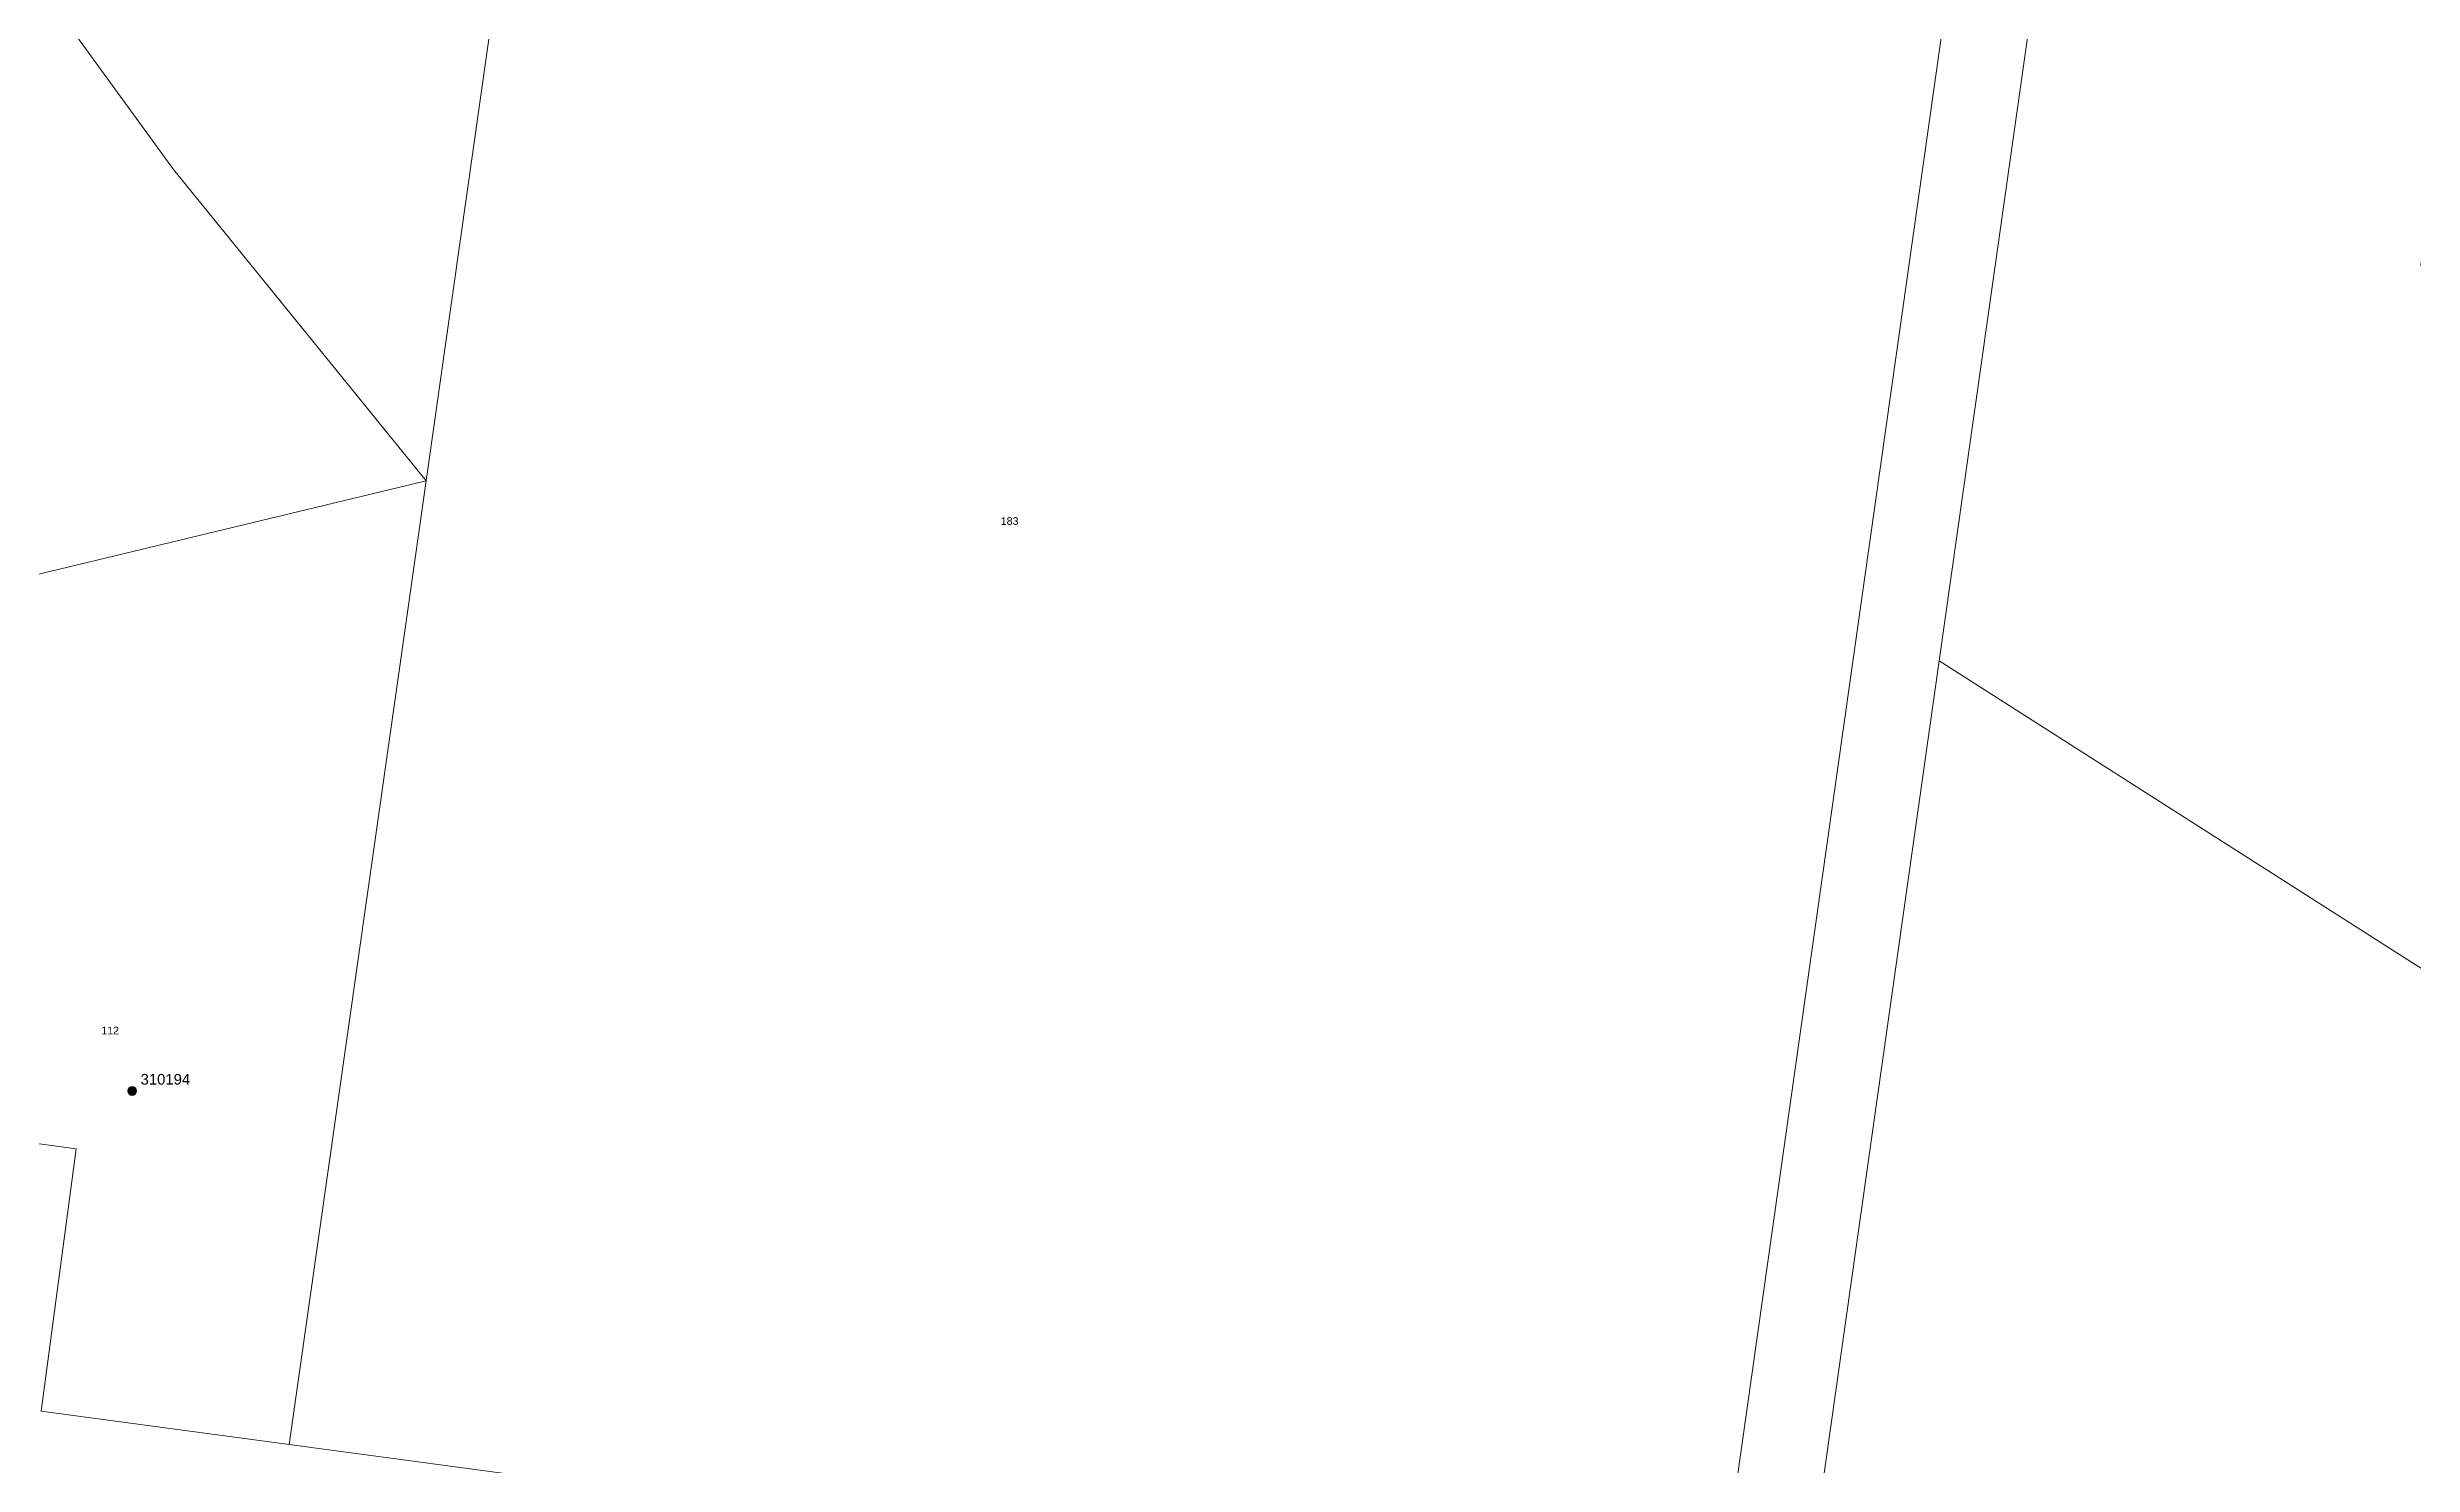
# Model space of a CAD drawing. Header units: metres. Extents: x 277863 to 282129, y 6130772 to 6135401.
# Drawn here: x 278690 to 279246, y 6132765 to 6133098 of the extents above; entities that cross this region are included whole.
import ezdxf
from ezdxf.enums import TextEntityAlignment as Align

# ---------------------------------------------------------------- set-up
doc = ezdxf.new("R2010")
doc.units = ezdxf.units.M
doc.layers.get('0').update_dxf_attribs({"color": 6})
doc.layers.add('Cadastre Land Parcels_SP_EXT', color=9, linetype='Continuous', lineweight=5)
doc.layers.add('Cadastre Roads_SP_EXT', color=9, linetype='Continuous', lineweight=5)
doc.layers.add('SupportsOH_SP_TR_HV_LV_SL_EXT', color=7, linetype='Continuous')
doc.styles.add('POLE_LABEL', font='arial.ttf')
doc.styles.get("Standard").update_dxf_attribs({"font": 'arial.ttf'})

# ---------------------------------------------------------------- blocks, each defined once
blk = doc.blocks.new('POLE_EXT')
blk.add_hatch(color=256).paths.add_polyline_path([(-1, 0, 1), (1, 0, 1)])
blk.add_lwpolyline([(-1, 0, 1), (1, 0, 1)], format="xyb", close=True)
for tag, height, flags, p in [('pNumber', 2.5, 8, (-17.84, 2.07)), ('OWNED_BY', 0.2, 9, (1.35, -0.4)), ('SPECIAL_USE', 0.2, 9, (1.35, -0.8)), ('STATE', 0.2, 9, (1.35, -1)), ('cLV', 0.2, 9, (1.35, -1.4)), ('hDepth', 0.2, 9, (1.35, -1.6)), ('hDia', 0.2, 9, (1.35, -1.8)), ('cHV', 0.2, 9, (1.35, -2)), ('cLinedev', 0.2, 9, (1.35, -3.4)), ('pExisting', 0.2, 9, (1.35, -3.8)), ('pFooting', 0.2, 9, (1.35, -4.4)), ('pNew', 0.2, 9, (1.35, -4.6)), ('pRelocate', 0.2, 9, (1.35, -5)), ('pRemove', 0.2, 9, (1.35, -5.2)), ('pReplace', 0.2, 9, (1.35, -5.4)), ('pStay', 0.2, 9, (1.35, -5.6)), ('PARENT', 0.2, 9, (1.35, -0.6)), ('USAGE', 0.2, 9, (1.35, -1.2)), ('LBRACKET', 0.2, 9, (1.35, -2.2)), ('LExisting', 0.2, 9, (1.35, -2.4)), ('LANTNUMBER', 0.2, 9, (1.35, -2.6)), ('LOther', 0.2, 9, (1.35, -2.8)), ('LRemove', 0.2, 9, (1.35, -3)), ('LEGEND', 0.2, 9, (1.35, -3.2)), ('LOCATION', 0.2, 9, (1.35, -3.6)), ('PFNUMBER', 0.2, 9, (1.35, -4)), ('NEWPFNUMBER', 0.2, 9, (1.35, -4.2)), ('pType', 0.2, 9, (1.35, -5.8)), ('cspan', 0.2, 9, (1.35, -6)), ('STREETNAME', 0.2, 9, (1.35, -6.2)), ('SUBURB', 0.2, 9, (1.35, -6.4)), ('OPERATED_BY', 0.2, 9, (1.36, -7.01)), ('NOTES', 0.2, 9, (1.35, -6.6)), ('MAINTAINED_BY', 0.2, 9, (1.36, -6.81))]:
    blk.add_attdef(tag, text='', height=height, dxfattribs=dict(flags=flags)).set_placement(p, align=Align.MIDDLE_LEFT)
at = {"style": 'POLE_LABEL'}
for tag, height, flags, p in [('STRUCTURE_PLANT_NUMBER', 0.2, 9, (1.35, 0.03)), ('ASSET_NUM', 2.5, 8, (2, 2)), ('STREET_CODE', 0.2, 9, (1.35, -0.2))]:
    blk.add_attdef(tag, text='', height=height, dxfattribs=dict(at, flags=flags)).set_placement(p, align=Align.MIDDLE_LEFT)
at = {"flags": 1}
blk.add_attdef('Z', (1.35, -7.33), '', height=0.2, dxfattribs=at)

msp = doc.modelspace()

# ---------------------------------------------------------------- linework, layer by layer
at = {"layer": 'Cadastre Land Parcels_SP_EXT', "linetype": 'Continuous'}
for points in [[(279302.33, 6133430.35), (279297.38, 6133431.05), (279264.44, 6133198.32), (279185.21, 6133209.53), (279179.7, 6133170.65), (279165.76, 6133172.62), (279134.83, 6132954.13), (279401.46, 6132784), (279434.82, 6133019.63), (279248.08, 6133047.08), (279302.33, 6133430.35)], [(278660.69, 6132967.94), (278779.11, 6132996.46), (278719.72, 6133069.68), (278664.24, 6133145.91), (278612.83, 6133224.93), (278583.54, 6133274.4), (278515.5, 6133284.23), (278485.87, 6133247.95), (278312.14, 6132891.71), (278644.17, 6132846.53), (278660.69, 6132967.94)], [(279148.66, 6133195.36), (278814.27, 6133244.07), (278779.11, 6132996.46), (278746.93, 6132769.85), (279082.05, 6132724.82), (279148.66, 6133195.36)], [(278746.93, 6132769.85), (278779.11, 6132996.46), (278660.69, 6132967.94), (278644.17, 6132846.53), (278696.86, 6132839.36), (278688.66, 6132777.68), (278746.93, 6132769.85)], [(279401.46, 6132784), (279134.83, 6132954.13), (279101.99, 6132722.14), (279099.17, 6132702.22), (279078.05, 6132553.03), (279363.03, 6132512.46), (279401.46, 6132784)]]:
    msp.add_lwpolyline(points, close=True, dxfattribs=at)
at = {"layer": 'Cadastre Roads_SP_EXT', "linetype": 'Continuous'}
for points in [[(279185.21, 6133209.53), (279218.15, 6133442.26), (279198.24, 6133445.14), (279162.6, 6133193.39), (279148.66, 6133195.37), (279082.05, 6132724.82), (279093.78, 6132723.24), (279101.99, 6132722.14), (279134.83, 6132954.13), (279165.76, 6133172.62), (279179.7, 6133170.65), (279185.21, 6133209.53)], [(278814.27, 6133244.07), (278517.71, 6133286.95), (278516.7, 6133285.71), (278515.5, 6133284.23), (278583.54, 6133274.4), (278612.83, 6133224.93), (278664.24, 6133145.91), (278719.72, 6133069.68), (278779.11, 6132996.46), (278814.27, 6133244.07)], [(279080.65, 6132714.92), (279082.05, 6132724.82), (278746.93, 6132769.85), (278688.66, 6132777.68), (278696.86, 6132839.36), (278644.17, 6132846.53), (278312.14, 6132891.71), (278307.27, 6132881.74), (278302.85, 6132872.67), (278339.63, 6132867.66), (278674.26, 6132822.14), (278666.06, 6132760.42), (279079.23, 6132704.9), (279080.65, 6132714.92)]]:
    msp.add_lwpolyline(points, close=True, dxfattribs=at)

# ---------------------------------------------------------------- block references
at = {"layer": 'SupportsOH_SP_TR_HV_LV_SL_EXT'}
ref = msp.add_blockref('POLE_EXT', (278710, 6132853), dxfattribs=at)
ref.add_attrib('ASSET_NUM', '310194', dxfattribs={"layer": '0', "height": 2.5, "style": 'POLE_LABEL'}).set_placement((278712, 6132853.75), align=Align.BOTTOM_LEFT)

# ---------------------------------------------------------------- texts
at = {"layer": 'Cadastre Land Parcels_SP_EXT'}
for s, p in [('183', (278914.2, 6132986.11)), ('112', (278702.74, 6132866.3))]:
    msp.add_text(s, height=1.8, dxfattribs=at).set_placement(p)

doc.saveas('drawing.dxf')
